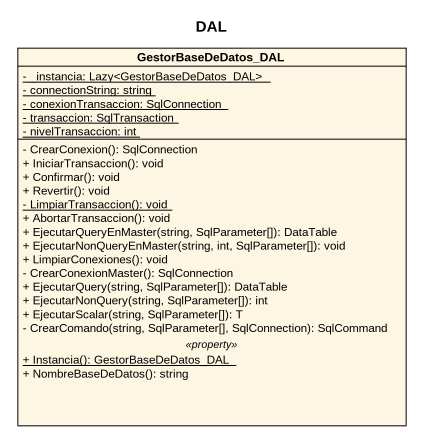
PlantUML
@startuml
title DAL
hide circle
hide empty members
skinparam classAttributeIconSize 0
class GestorBaseDeDatos_DAL {
  {static} - _instancia: Lazy<GestorBaseDeDatos_DAL>
  {static} - connectionString: string
  {static} - conexionTransaccion: SqlConnection
  {static} - transaccion: SqlTransaction
  {static} - nivelTransaccion: int
  --
  - CrearConexion(): SqlConnection
  + IniciarTransaccion(): void
  + Confirmar(): void
  + Revertir(): void
  {static} - LimpiarTransaccion(): void
  + AbortarTransaccion(): void
  + EjecutarQueryEnMaster(string, SqlParameter[]): DataTable
  + EjecutarNonQueryEnMaster(string, int, SqlParameter[]): void
  + LimpiarConexiones(): void
  - CrearConexionMaster(): SqlConnection
  + EjecutarQuery(string, SqlParameter[]): DataTable
  + EjecutarNonQuery(string, SqlParameter[]): int
  + EjecutarScalar(string, SqlParameter[]): T
  - CrearComando(string, SqlParameter[], SqlConnection): SqlCommand
  .. <<property>> ..
  {static} + Instancia(): GestorBaseDeDatos_DAL
  + NombreBaseDeDatos(): string
}
@enduml
